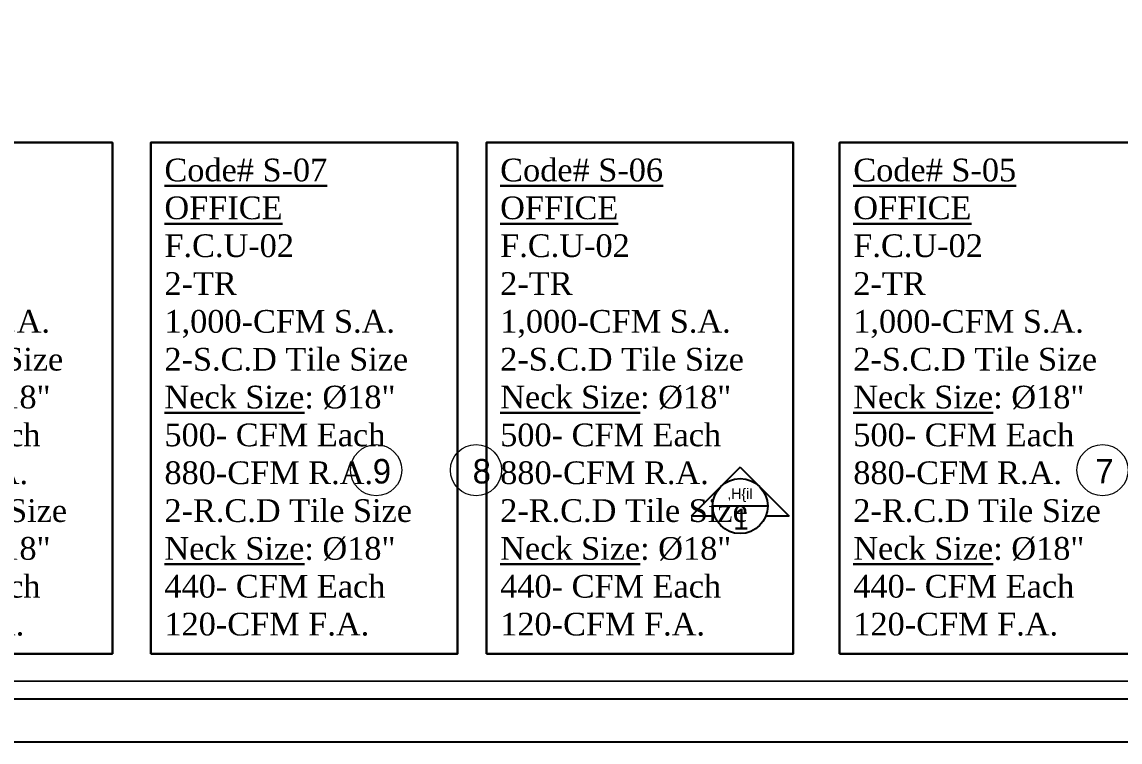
# Model space of a CAD drawing. Extents: x -432 to -365, y -145 to 173.
# Drawn here: x -410.72 to -398.62, y -65.47 to -57.54 of the extents above; entities that cross this region are included whole.
import ezdxf
from ezdxf.enums import TextEntityAlignment as Align

# ---------------------------------------------------------------- set-up
doc = ezdxf.new("R2010")
doc.units = 0
doc.header["$MEASUREMENT"] = 0
doc.layers.add('AC-TEXT', color=15, linetype='Continuous', lineweight=30)
doc.layers.add('AXIS-TXT', color=171, linetype='Continuous', lineweight=20)
for name, color, linetype in [('fram', 252, 'Continuous'), ('Text', 42, 'Continuous'), ('WALL', 4, 'Continuous')]:
    doc.layers.add(name, color=color, linetype=linetype)
doc.styles.add('AC', font='romans.shx', dxfattribs={"height": 0.2})
doc.styles.add('ARABY', font='sosa.shx')

msp = doc.modelspace()

# ---------------------------------------------------------------- linework, layer by layer
at = {"layer": 'AC-TEXT', "color": 34, "linetype": 'Continuous'}
for points in [[(-413.096, -64.5), (-409.718, -64.5), (-409.718, -58.87), (-413.096, -58.87)], [(-409.297, -64.5), (-405.918, -64.5), (-405.918, -58.87), (-409.297, -58.87)], [(-405.599, -64.5), (-402.221, -64.5), (-402.221, -58.87), (-405.599, -58.87)], [(-401.71, -64.5), (-398.332, -64.5), (-398.332, -58.87), (-401.71, -58.87)]]:
    msp.add_lwpolyline(points, close=True, dxfattribs=at)
at = {"layer": 'AXIS-TXT'}
for centre in [(-406.814, -62.478), (-405.714, -62.478), (-398.814, -62.478)]:
    msp.add_circle(centre, 0.282, dxfattribs=at)
at = {"layer": 'fram'}
msp.add_line((-431.049, -64.995), (-367.003, -64.995), dxfattribs=at)
for points in [[(-431.526, -27.472), (-366.526, -27.472), (-366.526, -65.472), (-431.526, -65.472)], [(-374.58, -27.949), (-431.049, -27.949), (-431.049, -64.995), (-374.58, -64.995)]]:
    msp.add_lwpolyline(points, close=True, dxfattribs=at)
at = {"layer": 'Text'}
for p, q in [((-402.805, -62.446), (-403.343, -62.985)), ((-402.805, -62.446), (-402.266, -62.985)), ((-402.502, -62.874), (-403.107, -62.874)), ((-403.087, -62.985), (-403.343, -62.985)), ((-402.266, -62.985), (-402.523, -62.985))]:
    msp.add_line(p, q, dxfattribs=at)
msp.add_circle((-402.805, -62.874), 0.303, dxfattribs=at)
at = {"layer": 'WALL', "color": 252, "linetype": 'Continuous'}
msp.add_lwpolyline([(-374.772, -28.141, 0.0192, 0.0192, 0), (-430.857, -28.141, 0.0192, 0.0192, 0), (-430.857, -64.803, 0.0192, 0.0192, 0), (-374.772, -64.803, 0.0192, 0.0192, 0)], format="xyseb", close=True, dxfattribs=at)

# ---------------------------------------------------------------- texts
at = {"layer": 'AC-TEXT', "color": 34, "linetype": 'Continuous', "char_height": 0.25, "width": 3.95146, "attachment_point": 7, "style": 'AC'}
for s, insert in [('\\A1;{\\fTimes New Roman|b0|i0|c0|p18;\\L\\C3;Code# S-08\\POFFICE\\P\\l\\C256;F.C.U-02\\L\\C3;\\P\\l\\C34;2-TR\\P\\C256;1,000-CFM S.A.\\P\\pt0;\\C34;2-S.C.D Tile Size \\P\\LNeck Size\\l: %%C18"\\P500- CFM Each\\P\\C256;880-CFM R.A.\\C34; \\P\\ptz;2-R.C.D Tile Size\\P\\LNeck Size\\l: %%C18"\\P440- CFM Each \\P\\C256;120-CFM F.A.}', (-412.945, -64.304)), ('\\A1;{\\fTimes New Roman|b0|i0|c0|p18;\\L\\C3;Code# S-07\\POFFICE\\P\\l\\C256;F.C.U-02\\L\\C3;\\P\\l\\C34;2-TR\\P\\C256;1,000-CFM S.A.\\P\\pt0;\\C34;2-S.C.D Tile Size \\P\\LNeck Size\\l: %%C18"\\P500- CFM Each\\P\\C256;880-CFM R.A.\\C34; \\P\\ptz;2-R.C.D Tile Size\\P\\LNeck Size\\l: %%C18"\\P440- CFM Each \\P\\C256;120-CFM F.A.}', (-409.146, -64.304)), ('\\A1;{\\fTimes New Roman|b0|i0|c0|p18;\\L\\C3;Code# S-06\\POFFICE\\P\\l\\C256;F.C.U-02\\L\\C3;\\P\\l\\C34;2-TR\\P\\C256;1,000-CFM S.A.\\P\\pt0;\\C34;2-S.C.D Tile Size \\P\\LNeck Size\\l: %%C18"\\P500- CFM Each\\P\\C256;880-CFM R.A.\\C34; \\P\\ptz;2-R.C.D Tile Size\\P\\LNeck Size\\l: %%C18"\\P440- CFM Each \\P\\C256;120-CFM F.A.}', (-405.448, -64.304)), ('\\A1;{\\fTimes New Roman|b0|i0|c0|p18;\\L\\C3;Code# S-05\\POFFICE\\P\\l\\C256;F.C.U-02\\L\\C3;\\P\\l\\C34;2-TR\\P\\C256;1,000-CFM S.A.\\P\\pt0;\\C34;2-S.C.D Tile Size \\P\\LNeck Size\\l: %%C18"\\P500- CFM Each\\P\\C256;880-CFM R.A.\\C34; \\P\\ptz;2-R.C.D Tile Size\\P\\LNeck Size\\l: %%C18"\\P440- CFM Each \\P\\C256;120-CFM F.A.}', (-401.559, -64.304))]:
    msp.add_mtext(s, dxfattribs=dict(at, insert=insert))
at = {"layer": 'AXIS-TXT', "style": 'ARABY'}
for s, p in [('9', (-406.851, -62.625, 0)), ('8', (-405.751, -62.625, 0)), ('7', (-398.894, -62.625, 0))]:
    msp.add_text(s, height=0.27, dxfattribs=at).set_placement(p)
at = {"layer": 'Text', "style": 'ARABY'}
for s, height, p in [(',H{iI', 0.1152, (-402.804, -62.679)), ('1', 0.23, (-402.796, -62.903, 0.013))]:
    msp.add_text(s, height=height, dxfattribs=at).set_placement(p, align=Align.TOP_CENTER)

doc.saveas('drawing.dxf')
